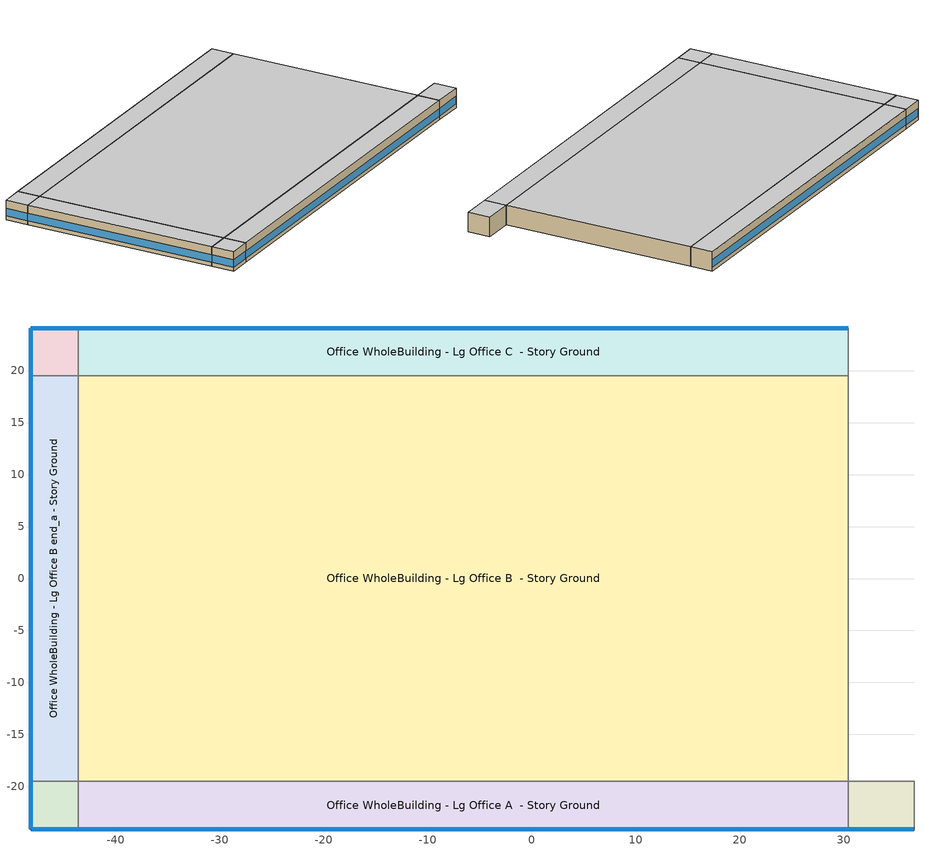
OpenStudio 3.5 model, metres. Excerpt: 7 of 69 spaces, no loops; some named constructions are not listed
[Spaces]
Office WholeBuilding - Lg Office A end_a - Story Ground
 floor ground (Foundation F 126 Perim 914 Area 209): -48.19,-24.1 -48.19,-19.52 -43.62,-19.52 -43.62,-24.1 z0
 wall outside: -48.19,-19.52 -48.19,-24.1 -43.62,-24.1 z0:3.96
 wall to Office WholeBuilding - Lg Office B end_a - Story Ground: -43.62,-19.52 -48.19,-19.52 z0:3.96
 wall to Office WholeBuilding - Lg Office A  - Story Ground: -43.62,-24.1 -43.62,-19.52 z0:3.96
 window (Window U-0.75 SHGC 0.65): -48.17,-24.1 -43.65,-24.1 / -48.19,-19.55 -48.19,-24.07 z0.76:2.28
 ceiling adiabatic (Typical Interior Ceiling): -43.62,-24.1 -43.62,-19.52 -48.19,-19.52 -48.19,-24.1 z3.96
Office WholeBuilding - Lg Office B end_a - Story Ground
 floor ground (Foundation F 126 Perim 3905 Area 17853): -48.19,-19.52 -48.19,19.52 -43.62,19.52 -43.62,-19.52 z0
 wall outside: -48.19,19.52 -48.19,-19.52 z0:3.96
 wall to Office WholeBuilding - Lg Office C end_a - Story Ground: -43.62,19.52 -48.19,19.52 z0:3.96
 wall to Office WholeBuilding - Lg Office B  - Story Ground: -43.62,-19.52 -43.62,19.52 z0:3.96
 window (Window U-0.75 SHGC 0.65): -48.19,19.5 -48.19,-19.5 z0.76:2.27
 ceiling adiabatic (Typical Interior Ceiling): -43.62,-19.52 -43.62,19.52 -48.19,19.52 -48.19,-19.52 z3.96
Office WholeBuilding - Lg Office C end_a - Story Ground
 floor ground (Foundation F 126 Perim 914 Area 209): -48.19,19.52 -48.19,24.1 -43.62,24.1 -43.62,19.52 z0
 wall outside: -43.62,24.1 -48.19,24.1 -48.19,19.52 z0:3.96
 wall to Office WholeBuilding - Lg Office C  - Story Ground: -43.62,19.52 -43.62,24.1 z0:3.96
 window (Window U-0.75 SHGC 0.65): -48.19,24.07 -48.19,19.55 / -43.65,24.1 -48.17,24.1 z0.76:2.28
 ceiling adiabatic (Typical Interior Ceiling): -43.62,19.52 -43.62,24.1 -48.19,24.1 -48.19,19.52 z3.96
Office WholeBuilding - Lg Office A  - Story Ground
 floor ground (Foundation F 126 Perim 7407 Area 33865): -43.62,-24.1 -43.62,-19.52 30.45,-19.52 30.45,-24.1 z0
 wall outside: -43.62,-24.1 30.45,-24.1 z0:3.96
 wall to Office WholeBuilding - Lg Office B  - Story Ground: 30.45,-19.52 -43.62,-19.52 z0:3.96
 wall to Office OfficeLarge Data Center A  - Story Ground: 30.45,-24.1 30.45,-19.52 z0:3.96
 window (Window U-0.75 SHGC 0.65): -43.6,-24.1 30.42,-24.1 z0.76:2.27
 ceiling adiabatic (Typical Interior Ceiling): 30.45,-24.1 30.45,-19.52 -43.62,-19.52 -43.62,-24.1 z3.96
Office WholeBuilding - Lg Office B  - Story Ground
 floor ground (Foundation F 126 Perim 0 Area 289235): -43.62,-19.52 -43.62,19.52 30.45,19.52 30.45,-19.52 z0
 wall to Office WholeBuilding - Lg Office C  - Story Ground: 30.45,19.52 -43.62,19.52 z0:3.96
 wall to Office OfficeLarge Data Center B  - Story Ground: 30.45,-19.52 30.45,19.52 z0:3.96
 ceiling adiabatic (Typical Interior Ceiling): 30.45,-19.52 30.45,19.52 -43.62,19.52 -43.62,-19.52 z3.96
Office WholeBuilding - Lg Office C  - Story Ground
 floor ground (Foundation F 126 Perim 7407 Area 33865): -43.62,19.52 -43.62,24.1 30.45,24.1 30.45,19.52 z0
 wall outside: 30.45,24.1 -43.62,24.1 z0:3.96
 wall to Office OfficeLarge Data Center C  - Story Ground: 30.45,19.52 30.45,24.1 z0:3.96
 window (Window U-0.75 SHGC 0.65): 30.42,24.1 -43.6,24.1 z0.76:2.27
 ceiling adiabatic (Typical Interior Ceiling): 30.45,19.52 30.45,24.1 -43.62,24.1 -43.62,19.52 z3.96
Office OfficeLarge Data Center A  - Story Ground
 floor ground (Foundation F 126 Perim 634 Area 290): 30.45,-24.1 30.45,-19.52 36.79,-19.52 36.79,-24.1 z0
 wall outside: 30.45,-24.1 36.79,-24.1 z0:3.96
 wall to Office OfficeLarge Data Center B  - Story Ground: 36.79,-19.52 30.45,-19.52 z0:3.96
 wall to Office OfficeLarge Main Data Center A  - Story Ground: 36.79,-24.1 36.79,-19.52 z0:3.96
 window (Window U-0.75 SHGC 0.65): 30.47,-24.1 36.77,-24.1 z0.76:2.28
 ceiling adiabatic (Typical Interior Ceiling): 36.79,-24.1 36.79,-19.52 30.45,-19.52 30.45,-24.1 z3.96
[Schedule:Ruleset]
Name | Default Day Schedule | Summer Design Day Schedule | Winter Design Day Schedule
OfficeLarge BLDG_LIGHT_SCH | OfficeLarge BLDG_LIGHT_SCH Default | OfficeLarge BLDG_LIGHT_SCH Summer Design Day | OfficeLarge BLDG_LIGHT_SCH Winter Design Day
OfficeLarge ALWAYS_ON | OfficeLarge ALWAYS_ON Default | OfficeLarge ALWAYS_ON Summer Design Day | OfficeLarge ALWAYS_ON Winter Design Day
OfficeLarge HTGSETP_DC_SCH | OfficeLarge HTGSETP_DC_SCH Default | OfficeLarge HTGSETP_DC_SCH Summer Design Day | OfficeLarge HTGSETP_DC_SCH Winter Design Day
OfficeLarge CLGSETP_DC_SCH | OfficeLarge CLGSETP_DC_SCH Default | OfficeLarge CLGSETP_DC_SCH Summer Design Day | OfficeLarge CLGSETP_DC_SCH Winter Design Day
OfficeLarge BLDG_LIGHT_SCH BPR Adjusted | OfficeLarge BLDG_LIGHT_SCH Default 1 | OfficeLarge BLDG_LIGHT_SCH Summer Design Day 1 | OfficeLarge BLDG_LIGHT_SCH Winter Design Day 1
OfficeLarge ALWAYS_ON BPR Adjusted | OfficeLarge ALWAYS_ON Default 1 | OfficeLarge ALWAYS_ON Summer Design Day 1 | OfficeLarge ALWAYS_ON Winter Design Day 1
[Schedule:Day]
OfficeLarge BLDG_LIGHT_SCH Default: Yes, 7, 30, 0.05, 24, 0, 0.05
OfficeLarge BLDG_LIGHT_SCH Sat Day: Yes, 4, 30, 0.004572, 4, 40, 0.00881, 4, 50, 0.013048, 5, 0, 0.017286, 5, 10, 0.021524, 5, 20, 0.025762, 5, 30, 0.03, 5, 40, 0.034238, 5, 50, 0.038476, 6, 0, 0.042714, 6, 10, 0.046952, 6, 20, 0.05119, 6, 30, 0.055428, 6, 40, 0.073904, 6, 50, 0.09238, 7, 0, 0.110856, 7, 10, 0.129332, 7, 20, 0.147808, 7, 30, 0.166284, 7, 40, 0.18476, 7, 50, 0.203236, 8, 0, 0.221712, 8, 10, 0.240188, 8, 20, 0.258664, 8, 30, 0.27714, 9, 45, 0.27714, 9, 54, 0.270619, 10, 4, 0.264098, 10, 14, 0.257577, 10, 24, 0.251056, 10, 34, 0.244535, 10, 44, 0.238014, 10, 54, 0.231493, 11, 4, 0.224972, 11, 14, 0.218452, 11, 24, 0.211931, 11, 34, 0.20541, 11, 44, 0.198889, 11, 54, 0.192368, 12, 4, 0.185847, 12, 14, 0.179326, 12, 24, 0.172805, 12, 34, 0.166284, 12, 44, 0.159763, 12, 54, 0.153242, 13, 4, 0.146721, 13, 14, 0.1402, 13, 24, 0.133679, 13, 34, 0.127158, 13, 44, 0.120637, 13, 54, 0.114116, 14, 0, 0.110856, 16, 0, 0.110856, 16, 10, 0.101618, 16, 20, 0.09238, 16, 30, 0.083142, 16, 40, 0.073904, 16, 50, 0.064666, 17, 0, 0.055428, 17, 10, 0.04619, 17, 20, 0.036952, 17, 30, 0.027714, 17, 40, 0.018476, 17, 50, 0.009238, 18, 0, 0, 18, 10, 0.000381, 18, 20, 0.000762, 18, 30, 0.001143, 18, 40, 0.001524, 18, 50, 0.001905, 19, 0, 0.002286, 19, 10, 0.002667, 19, 20, 0.003048, 19, 30, 0.003429, 19, 40, 0.00381, 19, 50, 0.004191, 20, 0, 0.004572, 24, 0, 0.004572
OfficeLarge BLDG_LIGHT_SCH Summer Design Day; OfficeLarge ALWAYS_ON Winter Design Day; OfficeLarge ALWAYS_ON Summer Design Day; OfficeLarge BLDG_LIGHT_SCH Summer Design Day 1; OfficeLarge ALWAYS_ON Summer Design Day 1; OfficeLarge ALWAYS_ON Winter Design Day 1: 24, 0, 1
OfficeLarge BLDG_LIGHT_SCH Wkdy Day: Yes, 4, 15, 0.0454034, 4, 25, 0.0537858, 4, 35, 0.0621681, 4, 45, 0.0705505, 4, 55, 0.0789328, 5, 5, 0.0873152, 5, 15, 0.0956975, 5, 25, 0.0944201, 5, 35, 0.0931426, 5, 45, 0.0918651, 5, 55, 0.0905876, 6, 5, 0.0893102, 6, 15, 0.0880327, 6, 25, 0.119007, 6, 35, 0.149982, 6, 45, 0.180956, 6, 55, 0.211931, 7, 5, 0.242905, 7, 15, 0.27388, 7, 25, 0.366803, 7, 35, 0.459726, 7, 45, 0.55265, 7, 55, 0.645573, 8, 5, 0.738497, 8, 15, 0.83142, 14, 18, 0.83142, 14, 28, 0.414673, 14, 38, 0.369619, 14, 48, 0.324565, 14, 58, 0.279511, 15, 0, 0.27388, 15, 30, 0.27388, 15, 39, 0.266136, 15, 49, 0.258392, 15, 59, 0.250649, 16, 9, 0.242905, 16, 19, 0.235161, 16, 30, 0.227418, 16, 40, 0.219674, 16, 50, 0.211931, 17, 0, 0.204187, 17, 10, 0.196443, 17, 20, 0.1887, 17, 30, 0.180956, 18, 0, 0.180956, 18, 10, 0.165469, 18, 20, 0.149982, 18, 30, 0.134494, 18, 40, 0.119007, 18, 50, 0.10352, 19, 0, 0.0880327, 19, 10, 0.0802891, 19, 20, 0.0725455, 19, 30, 0.0648019, 19, 40, 0.0570582, 19, 50, 0.0493146, 20, 0, 0.041571, 20, 10, 0.0422097, 20, 20, 0.0428485, 20, 30, 0.0434872, 20, 40, 0.0441259, 20, 50, 0.0447647, 21, 0, 0.0454034, 24, 0, 0.0454034
OfficeLarge BLDG_LIGHT_SCH Winter Design Day; OfficeLarge BLDG_LIGHT_SCH Winter Design Day 1: 24, 0, 0
OfficeLarge ALWAYS_ON Default; autogen OfficeLarge ALWAYS_ON 0_day_sch; autogen OfficeLarge ALWAYS_ON 1_day_sch: Yes, 24, 0, 1
Office BLDG_LIGHT_EndUseData Sat Day: Yes, 0, 10, 0.0224775, 0, 20, 0.0225693, 0, 30, 0.0226611, 0, 40, 0.0227529, 0, 49, 0.0228447, 0, 59, 0.0229365, 1, 0, 0.0229365, 1, 9, 0.0358915, 1, 10, 0.0221041, 1, 19, 0.0357929, 1, 20, 0.0212716, 1, 30, 0.0356943, 1, 40, 0.0355957, 1, 50, 0.0354971, 2, 0, 0.0179417, 2, 9, 0.0185906, 2, 19, 0.0192394, 2, 29, 0.0198883, 2, 39, 0.0205371, 2, 49, 0.021186, 2, 59, 0.0218349, 3, 0, 0.0218349, 3, 9, 0.0347085, 3, 19, 0.0346099, 3, 29, 0.0345113, 3, 39, 0.0344127, 3, 49, 0.0343141, 3, 59, 0.0342156, 4, 0, 0.0189548, 4, 9, 0.034117, 4, 10, 0.019107, 4, 19, 0.0340184, 4, 20, 0.0192591, 4, 29, 0.0339198, 4, 30, 0.0194112, 4, 39, 0.0338212, 4, 40, 0.0195633, 4, 49, 0.0337226, 4, 50, 0.0197155, 5, 0, 0.0198676, 5, 10, 0.0219067, 5, 20, 0.0239458, 5, 30, 0.0259849, 5, 40, 0.028024, 5, 50, 0.0300631, 6, 0, 0.0330326, 6, 10, 0.032934, 6, 20, 0.0328354, 6, 30, 0.0327368, 6, 40, 0.0326382, 6, 50, 0.0325397, 7, 0, 0.0324411, 7, 10, 0.0323425, 7, 20, 0.0322439, 7, 30, 0.0321453, 7, 40, 0.0320467, 7, 50, 0.0319482, 8, 0, 0.0318496, 8, 9, 0.0388869, 8, 10, 0.031751, 8, 19, 0.0427075, 8, 20, 0.0316524, 8, 29, 0.0465281, 8, 30, 0.0315538, 8, 39, 0.0503487, 8, 40, 0.0314553, 8, 49, 0.0541694, 8, 50, 0.0313567, 8, 59, 0.05799, 9, 0, 0.0312581, 9, 9, 0.0622191, 9, 10, 0.0311595, 9, 19, 0.0664482, 9, 20, 0.0310609, 9, 29, 0.0706774, 9, 30, 0.0309623, 9, 39, 0.0308638, 9, 49, 0.0307652, 9, 59, 0.0306666, 10, 9, 0.030568, 10, 15, 0.0897084, 10, 19, 0.0304694, 10, 29, 0.0303709, 10, 39, 0.0302723, 10, 49, 0.0301737, 10, 59, 0.0300751, 11, 9, 0.0299765, 11, 19, 0.0298779, 11, 29, 0.0297794, 11, 39, 0.0296808, 11, 49, 0.0295822, 11, 59, 0.0294836, 12, 9, 0.029385, 12, 15, 0.0897084, 12, 19, 0.0292864, 12, 24, 0.0886803, 12, 29, 0.0291879, 12, 34, 0.0876521, 12, 39, 0.0290893, 12, 44, 0.086624, 12, 49, 0.0289907, 12, 54, 0.0855958, 12, 59, 0.0288921, 13, 4, 0.0845676, 13, 9, 0.0287935, 13, 14, 0.0835395, 13, 19, 0.028695, 13, 24, 0.0825113, 13, 29, 0.0285964, 13, 30, 0.0819972, 13, 39, 0.0284978, 13, 49, 0.0283992, 13, 59, 0.0283006, 14, 9, 0.028202, 14, 19, 0.0281035, 14, 29, 0.0280049, 14, 30, 0.0613284, 14, 39, 0.0279063, 14, 49, 0.0278077, 14, 59, 0.0277091, 15, 9, 0.0276106, 15, 19, 0.027512, 15, 29, 0.0274134, 15, 30, 0.0577332, 15, 39, 0.0273148, 15, 49, 0.0272162, 15, 59, 0.0271176, 16, 9, 0.0270191, 16, 19, 0.0269205, 16, 29, 0.0268219, 16, 30, 0.0575406, 16, 39, 0.0267233, 16, 40, 0.0565256, 16, 49, 0.0266247, 16, 50, 0.0555105, 16, 59, 0.0265261, 17, 0, 0.0544955, 17, 9, 0.0264276, 17, 10, 0.0534805, 17, 19, 0.026329, 17, 20, 0.0524655, 17, 29, 0.0262304, 17, 30, 0.0514505, 17, 39, 0.0261318, 17, 40, 0.0516737, 17, 49, 0.0260332, 17, 50, 0.0518969, 17, 59, 0.0259347, 18, 0, 0.0521201, 18, 9, 0.0258361, 18, 10, 0.0523433, 18, 19, 0.0257375, 18, 20, 0.0525665, 18, 29, 0.0256389, 18, 30, 0.0527897, 18, 39, 0.0255403, 18, 40, 0.0525874, 18, 49, 0.0254417, 18, 50, 0.052385, 18, 59, 0.0253432, 19, 0, 0.0521826, 19, 9, 0.0252446, 19, 10, 0.0519802, 19, 19, 0.025146, 19, 20, 0.0517779, 19, 30, 0.0515755, 19, 40, 0.0515532, 19, 50, 0.051531, 20, 0, 0.0515087, 20, 10, 0.0514864, 20, 20, 0.0514642, 20, 30, 0.0244559, 20, 40, 0.0243573, 20, 50, 0.0242588, 21, 0, 0.0241602, 21, 10, 0.0240616, 21, 20, 0.023963, 21, 30, 0.0238644, 21, 40, 0.0237658, 21, 50, 0.0236673, 22, 0, 0.0235687, 22, 10, 0.0234701, 22, 20, 0.0233715, 22, 30, 0.0232729, 22, 40, 0.0231744, 22, 50, 0.0230758, 23, 0, 0.0229772, 23, 10, 0.0228786, 23, 20, 0.02278, 23, 30, 0.0226814, 23, 40, 0.0225829, 23, 50, 0.0224843, 24, 0, 0.0223857
Office BLDG_LIGHT_EndUseData Sun Day: Yes, 0, 10, 0.0589771, 0, 20, 0.0546456, 0, 30, 0.0503142, 0, 40, 0.0459827, 0, 49, 0.0416513, 0, 59, 0.0373198, 1, 0, 0.0373198, 1, 9, 0.0186298, 1, 10, 0.0391188, 1, 19, 0.0185643, 1, 20, 0.0409178, 1, 30, 0.0184989, 1, 40, 0.0184334, 1, 50, 0.018368, 2, 0, 0.0481137, 2, 9, 0.0504999, 2, 19, 0.052886, 2, 29, 0.0552722, 2, 39, 0.0576584, 2, 49, 0.0600445, 2, 59, 0.0624307, 3, 0, 0.0624307, 3, 9, 0.0178444, 3, 19, 0.017779, 3, 29, 0.0177135, 3, 39, 0.0176481, 3, 49, 0.0175827, 3, 59, 0.0175172, 4, 0, 0.0632549, 4, 9, 0.0174518, 4, 10, 0.0633107, 4, 19, 0.0173863, 4, 20, 0.0633664, 4, 29, 0.0173209, 4, 30, 0.0634222, 4, 39, 0.0172554, 4, 40, 0.0634779, 4, 49, 0.01719, 4, 50, 0.0635337, 5, 0, 0.0635894, 5, 10, 0.0635924, 5, 20, 0.0635954, 5, 30, 0.0635983, 5, 40, 0.0636013, 5, 50, 0.0636042, 6, 0, 0.0167319, 6, 10, 0.0166664, 6, 20, 0.016601, 6, 30, 0.0165355, 6, 40, 0.0164701, 6, 50, 0.0164047, 7, 0, 0.0163392, 7, 10, 0.0162738, 7, 20, 0.0162083, 7, 30, 0.0161429, 7, 40, 0.0160774, 7, 50, 0.016012, 8, 0, 0.0159465, 8, 9, 0.0181978, 8, 10, 0.0158811, 8, 19, 0.0176219, 8, 20, 0.0158157, 8, 29, 0.017046, 8, 30, 0.0157502, 8, 39, 0.0164701, 8, 40, 0.0156848, 8, 49, 0.0158942, 8, 50, 0.0156193, 8, 59, 0.0153183, 9, 0, 0.0155539, 9, 9, 0.0154198, 9, 10, 0.0154884, 9, 19, 0.0155213, 9, 20, 0.015423, 9, 29, 0.0156228, 9, 30, 0.0153576, 9, 39, 0.0152921, 9, 49, 0.0152267, 9, 59, 0.0151612, 10, 0, 0.0159274, 10, 9, 0.0150958, 10, 19, 0.0150303, 10, 29, 0.0149649, 10, 39, 0.0148994, 10, 49, 0.014834, 10, 59, 0.0147686, 11, 9, 0.0147031, 11, 19, 0.0146377, 11, 29, 0.0145722, 11, 39, 0.0145068, 11, 49, 0.0144413, 11, 59, 0.0143759, 12, 9, 0.0143104, 12, 19, 0.014245, 12, 29, 0.0141796, 12, 39, 0.0141141, 12, 49, 0.0140487, 12, 59, 0.0139832, 13, 9, 0.0139178, 13, 19, 0.0138523, 13, 29, 0.0137869, 13, 39, 0.0137214, 13, 49, 0.013656, 13, 59, 0.0135906, 14, 9, 0.0135251, 14, 19, 0.0134597, 14, 29, 0.0133942, 14, 39, 0.0133288, 14, 49, 0.0132633, 14, 59, 0.0131979, 15, 9, 0.0131324, 15, 19, 0.013067, 15, 29, 0.0130016, 15, 39, 0.0129361, 15, 49, 0.0128707, 15, 59, 0.0128052, 16, 0, 0.0128052, 16, 10, 0.0130879, 16, 20, 0.0133707, 16, 30, 0.0136534, 16, 40, 0.0139361, 16, 50, 0.0142188, 17, 0, 0.0145015, 17, 10, 0.0155801, 17, 20, 0.0166586, 17, 30, 0.0177371, 17, 40, 0.0188156, 17, 50, 0.0198941, 18, 0, 0.0209727, 18, 10, 0.0281482, 18, 20, 0.0353238, 18, 30, 0.0424994, 18, 40, 0.049675, 18, 50, 0.0568505, 19, 0, 0.0640261, 19, 10, 0.06373, 19, 20, 0.063434, 19, 30, 0.0631379, 19, 40, 0.0628418, 19, 50, 0.0625458, 20, 0, 0.0622497, 20, 10, 0.0622553, 20, 20, 0.0622609, 20, 30, 0.0622665, 20, 40, 0.0622721, 20, 50, 0.0622777, 21, 0, 0.0622833, 21, 10, 0.0625395, 21, 20, 0.0627957, 21, 30, 0.0630519, 21, 40, 0.063308, 21, 50, 0.0635642, 22, 0, 0.0638204, 22, 10, 0.0628047, 22, 20, 0.061789, 22, 30, 0.0607733, 22, 40, 0.0597576, 22, 50, 0.0587419, 23, 0, 0.0577262, 23, 10, 0.0586566, 23, 20, 0.059587, 23, 30, 0.0605173, 23, 40, 0.0614477, 23, 50, 0.0623781, 24, 0, 0.0633085
Office BLDG_EQUIP_EndUseData Sat Day: Yes, 0, 10, 0.601182, 0, 20, 0.596764, 0, 30, 0.592347, 0, 40, 0.587929, 0, 49, 0.583511, 0, 59, 0.579093, 1, 0, 0.579093, 1, 9, 0.601397, 1, 10, 0.57702, 1, 19, 0.601428, 1, 20, 0.574946, 1, 30, 0.601458, 1, 40, 0.601489, 1, 50, 0.60152, 2, 0, 0.56665, 2, 9, 0.565975, 2, 19, 0.5653, 2, 29, 0.564625, 2, 39, 0.56395, 2, 49, 0.563275, 2, 59, 0.562601, 3, 0, 0.562601, 3, 9, 0.601765, 3, 19, 0.601796, 3, 29, 0.601827, 3, 39, 0.601857, 3, 49, 0.601888, 3, 59, 0.601919, 4, 0, 0.562159, 4, 9, 0.601949, 4, 10, 0.562024, 4, 19, 0.60198, 4, 20, 0.561889, 4, 29, 0.602011, 4, 30, 0.561754, 4, 39, 0.602041, 4, 40, 0.561619, 4, 49, 0.602072, 4, 50, 0.561484, 5, 0, 0.561349, 5, 10, 0.560895, 5, 20, 0.560441, 5, 30, 0.559987, 5, 40, 0.559533, 5, 50, 0.559079, 6, 0, 0.602287, 6, 10, 0.602317, 6, 20, 0.602348, 6, 30, 0.602379, 6, 40, 0.602409, 6, 50, 0.60244, 7, 0, 0.602471, 7, 10, 0.602501, 7, 20, 0.602532, 7, 30, 0.602563, 7, 40, 0.602593, 7, 50, 0.602624, 8, 0, 0.602655, 8, 9, 0.518362, 8, 10, 0.602686, 8, 19, 0.513146, 8, 20, 0.602716, 8, 29, 0.507931, 8, 30, 0.602747, 8, 39, 0.502715, 8, 40, 0.602778, 8, 49, 0.4975, 8, 50, 0.602808, 8, 59, 0.492285, 9, 0, 0.602839, 9, 9, 0.491244, 9, 10, 0.60287, 9, 19, 0.490203, 9, 20, 0.6029, 9, 29, 0.489163, 9, 30, 0.602931, 9, 39, 0.602962, 9, 49, 0.602992, 9, 59, 0.603023, 10, 9, 0.603054, 10, 15, 0.48448, 10, 19, 0.603084, 10, 24, 0.485535, 10, 29, 0.603115, 10, 34, 0.486591, 10, 39, 0.603146, 10, 44, 0.487646, 10, 49, 0.603176, 10, 54, 0.488701, 10, 59, 0.603207, 11, 4, 0.489757, 11, 9, 0.603238, 11, 14, 0.490812, 11, 15, 0.490812, 11, 19, 0.603268, 11, 24, 0.492432, 11, 29, 0.603299, 11, 34, 0.494052, 11, 39, 0.60333, 11, 44, 0.495672, 11, 49, 0.60336, 11, 54, 0.497291, 11, 59, 0.603391, 12, 4, 0.498911, 12, 9, 0.603422, 12, 14, 0.500531, 12, 15, 0.500531, 12, 19, 0.603452, 12, 24, 0.501572, 12, 29, 0.603483, 12, 34, 0.502612, 12, 39, 0.603514, 12, 44, 0.503653, 12, 49, 0.603545, 12, 54, 0.504694, 12, 59, 0.603575, 13, 4, 0.505734, 13, 9, 0.603606, 13, 14, 0.506775, 13, 19, 0.603637, 13, 24, 0.507816, 13, 29, 0.603667, 13, 30, 0.508336, 13, 39, 0.603698, 13, 49, 0.603729, 13, 59, 0.603759, 14, 9, 0.60379, 14, 19, 0.603821, 14, 29, 0.603851, 14, 30, 0.523724, 14, 39, 0.603882, 14, 49, 0.603913, 14, 59, 0.603943, 15, 9, 0.603974, 15, 19, 0.604005, 15, 29, 0.604035, 15, 30, 0.524019, 15, 39, 0.604066, 15, 49, 0.604097, 15, 59, 0.604127, 16, 9, 0.604158, 16, 19, 0.604189, 16, 29, 0.604219, 16, 30, 0.52181, 16, 39, 0.60425, 16, 40, 0.523172, 16, 49, 0.604281, 16, 50, 0.524534, 16, 59, 0.604311, 17, 0, 0.525896, 17, 9, 0.604342, 17, 10, 0.527259, 17, 19, 0.604373, 17, 20, 0.528621, 17, 29, 0.604404, 17, 30, 0.529983, 17, 39, 0.604434, 17, 40, 0.532916, 17, 49, 0.604465, 17, 50, 0.535849, 17, 59, 0.604496, 18, 0, 0.538782, 18, 9, 0.604526, 18, 10, 0.541714, 18, 19, 0.604557, 18, 20, 0.544647, 18, 29, 0.604588, 18, 30, 0.54758, 18, 39, 0.604618, 18, 40, 0.551618, 18, 49, 0.604649, 18, 50, 0.555655, 18, 59, 0.60468, 19, 0, 0.559692, 19, 9, 0.60471, 19, 10, 0.56373, 19, 19, 0.604741, 19, 20, 0.567767, 19, 30, 0.571804, 19, 40, 0.576075, 19, 50, 0.580345, 20, 0, 0.584616, 20, 10, 0.588886, 20, 20, 0.593157, 20, 30, 0.604956, 20, 40, 0.604986, 20, 50, 0.605017, 21, 0, 0.605048, 21, 10, 0.605078, 21, 20, 0.605109, 21, 30, 0.60514, 21, 40, 0.60517, 21, 50, 0.605201, 22, 0, 0.605232, 22, 10, 0.605263, 22, 20, 0.605293, 22, 30, 0.605324, 22, 40, 0.605355, 22, 50, 0.605385, 23, 0, 0.605416, 23, 10, 0.605447, 23, 20, 0.605477, 23, 30, 0.605508, 23, 40, 0.605539, 23, 50, 0.605569, 24, 0, 0.6056
Office BLDG_EQUIP_EndUseData Sun Day: Yes, 0, 10, 0.518549, 0, 20, 0.519986, 0, 30, 0.521424, 0, 40, 0.522862, 0, 49, 0.5243, 0, 59, 0.525738, 1, 0, 0.525738, 1, 9, 0.550852, 1, 10, 0.52885, 1, 19, 0.550694, 1, 20, 0.531962, 1, 30, 0.550536, 1, 40, 0.550378, 1, 50, 0.55022, 2, 0, 0.544409, 2, 9, 0.549756, 2, 19, 0.555103, 2, 29, 0.56045, 2, 39, 0.565798, 2, 49, 0.571145, 2, 59, 0.576492, 3, 0, 0.576492, 3, 9, 0.548956, 3, 19, 0.548798, 3, 29, 0.54864, 3, 39, 0.548482, 3, 49, 0.548324, 3, 59, 0.548166, 4, 0, 0.611946, 4, 9, 0.548008, 4, 10, 0.616338, 4, 19, 0.54785, 4, 20, 0.62073, 4, 29, 0.547692, 4, 30, 0.625123, 4, 39, 0.547534, 4, 40, 0.629515, 4, 49, 0.547376, 4, 50, 0.633908, 5, 0, 0.6383, 5, 10, 0.63821, 5, 20, 0.63812, 5, 30, 0.63803, 5, 40, 0.637941, 5, 50, 0.637851, 6, 0, 0.546271, 6, 10, 0.546113, 6, 20, 0.545955, 6, 30, 0.545797, 6, 40, 0.545639, 6, 50, 0.545481, 7, 0, 0.545323, 7, 10, 0.545165, 7, 20, 0.545007, 7, 30, 0.544849, 7, 40, 0.544691, 7, 50, 0.544533, 8, 0, 0.544375, 8, 9, 0.593545, 8, 10, 0.544217, 8, 19, 0.590984, 8, 20, 0.544059, 8, 29, 0.588422, 8, 30, 0.543901, 8, 39, 0.585861, 8, 40, 0.543743, 8, 49, 0.5833, 8, 50, 0.543585, 8, 59, 0.580738, 9, 0, 0.543427, 9, 9, 0.581457, 9, 10, 0.543269, 9, 19, 0.582176, 9, 20, 0.543111, 9, 29, 0.582895, 9, 30, 0.542953, 9, 39, 0.542795, 9, 49, 0.542637, 9, 59, 0.542479, 10, 0, 0.585052, 10, 9, 0.542321, 10, 19, 0.542163, 10, 29, 0.542005, 10, 39, 0.541847, 10, 49, 0.541689, 10, 59, 0.541531, 11, 9, 0.541373, 11, 19, 0.541215, 11, 29, 0.541057, 11, 39, 0.540899, 11, 49, 0.540741, 11, 59, 0.540583, 12, 9, 0.540426, 12, 19, 0.540268, 12, 29, 0.54011, 12, 39, 0.539952, 12, 49, 0.539794, 12, 59, 0.539636, 13, 9, 0.539478, 13, 19, 0.53932, 13, 29, 0.539162, 13, 39, 0.539004, 13, 49, 0.538846, 13, 59, 0.538688, 14, 9, 0.53853, 14, 19, 0.538372, 14, 29, 0.538214, 14, 39, 0.538056, 14, 49, 0.537898, 14, 59, 0.53774, 15, 9, 0.537582, 15, 19, 0.537424, 15, 29, 0.537266, 15, 39, 0.537108, 15, 49, 0.53695, 15, 59, 0.536792, 16, 0, 0.536792, 16, 10, 0.533298, 16, 20, 0.529805, 16, 30, 0.526311, 16, 40, 0.522817, 16, 50, 0.519324, 17, 0, 0.51583, 17, 10, 0.514965, 17, 20, 0.5141, 17, 30, 0.513235, 17, 40, 0.51237, 17, 50, 0.511505, 18, 0, 0.51064, 18, 10, 0.511011, 18, 20, 0.511381, 18, 30, 0.511752, 18, 40, 0.512123, 18, 50, 0.512494, 19, 0, 0.512864, 19, 10, 0.515347, 19, 20, 0.51783, 19, 30, 0.520312, 19, 40, 0.522795, 19, 50, 0.525278, 20, 0, 0.52776, 20, 10, 0.5273, 20, 20, 0.526839, 20, 30, 0.526378, 20, 40, 0.525918, 20, 50, 0.525457, 21, 0, 0.524997, 21, 10, 0.525266, 21, 20, 0.525536, 21, 30, 0.525806, 21, 40, 0.526075, 21, 50, 0.526345, 22, 0, 0.526614, 22, 10, 0.525165, 22, 20, 0.523716, 22, 30, 0.522267, 22, 40, 0.520818, 22, 50, 0.519369, 23, 0, 0.517919, 23, 10, 0.517785, 23, 20, 0.51765, 23, 30, 0.517515, 23, 40, 0.51738, 23, 50, 0.517245, 24, 0, 0.517111
69 space(s) Occ Sch Sunday 1: Yes, 7, 30, 0, 24, 0, 0
69 space(s) Occ Sch Saturday 1: Yes, 4, 0, 0, 4, 10, 0.00427046, 4, 20, 0.00854091, 4, 30, 0.0128114, 4, 40, 0.0170818, 4, 50, 0.0213523, 5, 0, 0.0256227, 5, 10, 0.0213523, 5, 20, 0.0170818, 5, 30, 0.0128114, 5, 40, 0.00854091, 5, 50, 0.00427046, 6, 0, 0, 6, 10, 0.0170818, 6, 20, 0.0341636, 6, 30, 0.0512455, 6, 40, 0.0683273, 6, 50, 0.0854091, 7, 0, 0.102491, 7, 10, 0.0854091, 7, 20, 0.0683273, 7, 30, 0.0512455, 7, 40, 0.0341636, 7, 50, 0.0170818, 8, 0, 0, 12, 15, 0, 12, 24, 0.0136655, 12, 34, 0.0273309, 12, 44, 0.0409964, 12, 54, 0.0546618, 13, 4, 0.0683273, 13, 14, 0.0819928, 13, 24, 0.0956582, 13, 30, 0.102491, 13, 39, 0.0854091, 13, 49, 0.0683273, 13, 59, 0.0512455, 14, 9, 0.0341636, 14, 19, 0.0170818, 14, 29, 3.64121e-16, 14, 30, 0, 15, 30, 0, 15, 39, 0.00427046, 15, 49, 0.00854091, 15, 59, 0.0128114, 16, 9, 0.0170818, 16, 19, 0.0213523, 16, 30, 0.0256227, 16, 40, 0.0213523, 16, 50, 0.0170818, 17, 0, 0.0128114, 17, 10, 0.00854091, 17, 20, 0.00427046, 17, 30, 0, 24, 0, 0
OfficeLarge HTGSETP_DC_SCH Default; autogen OfficeLarge HTGSETP_DC_SCH 0_day_sch; autogen OfficeLarge HTGSETP_DC_SCH 1_day_sch: Yes, 24, 0, 18
OfficeLarge HTGSETP_DC_SCH Winter Design Day; OfficeLarge HTGSETP_DC_SCH Summer Design Day: 24, 0, 18
OfficeLarge CLGSETP_DC_SCH Default; autogen OfficeLarge CLGSETP_DC_SCH 0_day_sch; autogen OfficeLarge CLGSETP_DC_SCH 1_day_sch: Yes, 24, 0, 27
OfficeLarge CLGSETP_DC_SCH Winter Design Day; OfficeLarge CLGSETP_DC_SCH Summer Design Day: 24, 0, 27
OfficeLarge BLDG_LIGHT_SCH Default 1: No, 24, 0, 0
OfficeLarge ALWAYS_ON Default 1: No, 24, 0, 1
[Schedule:Rule]
Name | Schedule Ruleset | Rule Order | Day Schedule | Apply Saturday | Date Specification Type | Start Month | Start Day | End Month | End Day | Apply Monday | Apply Tuesday | Apply Wednesday | Apply Thursday | Apply Friday | Apply Sunday | Specific Month 1 | Specific Day 1 | Specific Month 2 | Specific Day 2 | Specific Month 3 | Specific Day 3 | Specific Month 4 | Specific Day 4 | Specific Month 5 | Specific Day 5 | Specific Month 6 | Specific Day 6 | Specific Month 7 | Specific Day 7 | Specific Month 8 | Specific Day 8 | Specific Month 9 | Specific Day 9 | Specific Month 10 | Specific Day 10 | Specific Month 11 | Specific Day 11 | Specific Month 12 | Specific Day 12 | Specific Month 13 | Specific Day 13 | Specific Month 14 | Specific Day 14 | Specific Month 15 | Specific Day 15 | Specific Month 16 | Specific Day 16 | Specific Month 17 | Specific Day 17 | Specific Month 18 | Specific Day 18 | Specific Month 19 | Specific Day 19 | Specific Month 20 | Specific Day 20 | Specific Month 21 | Specific Day 21 | Specific Month 22 | Specific Day 22 | Specific Month 23 | Specific Day 23 | Specific Month 24 | Specific Day 24 | Specific Month 25 | Specific Day 25 | Specific Month 26 | Specific Day 26 | Specific Month 27 | Specific Day 27 | Specific Month 28 | Specific Day 28 | Specific Month 29 | Specific Day 29 | Specific Month 30 | Specific Day 30 | Specific Month 31 | Specific Day 31 | Specific Month 32 | Specific Day 32 | Specific Month 33 | Specific Day 33 | Specific Month 34 | Specific Day 34 | Specific Month 35 | Specific Day 35 | Specific Month 36 | Specific Day 36 | Specific Month 37 | Specific Day 37 | Specific Month 38 | Specific Day 38 | Specific Month 39 | Specific Day 39 | Specific Month 40 | Specific Day 40 | Specific Month 41 | Specific Day 41 | Specific Month 42 | Specific Day 42 | Specific Month 43 | Specific Day 43 | Specific Month 44 | Specific Day 44 | Specific Month 45 | Specific Day 45 | Specific Month 46 | Specific Day 46 | Specific Month 47 | Specific Day 47 | Specific Month 48 | Specific Day 48 | Specific Month 49 | Specific Day 49 | Specific Month 50 | Specific Day 50 | Specific Month 51 | Specific Day 51 | Specific Month 52 | Specific Day 52
Schedule Rule 1 | OfficeLarge BLDG_LIGHT_SCH | 1 | OfficeLarge BLDG_LIGHT_SCH Sat Day | Yes | DateRange | 1 | 1 | 12 | 31
Schedule Rule 2 | OfficeLarge BLDG_LIGHT_SCH | 0 | OfficeLarge BLDG_LIGHT_SCH Wkdy Day |  | DateRange | 1 | 1 | 12 | 31 | Yes | Yes | Yes | Yes | Yes
autogen OfficeLarge ALWAYS_ON 0 | OfficeLarge ALWAYS_ON | 0 | autogen OfficeLarge ALWAYS_ON 0_day_sch | Yes | SpecificDates |  |  |  |  | Yes | Yes | Yes | Yes | Yes | Yes | 1 | 2 | 1 | 9 | 1 | 16 | 1 | 23 | 1 | 30 | 2 | 6 | 2 | 13 | 2 | 20 | 2 | 27 | 3 | 6 | 3 | 13 | 3 | 20 | 3 | 27 | 4 | 3 | 4 | 10 | 4 | 17 | 4 | 24 | 5 | 1 | 5 | 8 | 5 | 15 | 5 | 22 | 5 | 29 | 6 | 5 | 6 | 12 | 6 | 19 | 6 | 26 | 7 | 3 | 7 | 10 | 7 | 17 | 7 | 24 | 7 | 31 | 8 | 7 | 8 | 14 | 8 | 21 | 8 | 28 | 9 | 4 | 9 | 11 | 9 | 18 | 9 | 25 | 10 | 2 | 10 | 9 | 10 | 16 | 10 | 23 | 10 | 30 | 11 | 6 | 11 | 13 | 11 | 20 | 11 | 27 | 12 | 4 | 12 | 11 | 12 | 18 | 12 | 25
autogen OfficeLarge ALWAYS_ON 1 | OfficeLarge ALWAYS_ON | 1 | autogen OfficeLarge ALWAYS_ON 1_day_sch | Yes | SpecificDates |  |  |  |  | Yes | Yes | Yes | Yes | Yes | Yes | 1 | 3 | 1 | 10 | 1 | 17 | 1 | 24 | 1 | 31 | 2 | 7 | 2 | 14 | 2 | 21 | 2 | 28 | 3 | 7 | 3 | 14 | 3 | 21 | 3 | 28 | 4 | 4 | 4 | 11 | 4 | 18 | 4 | 25 | 5 | 2 | 5 | 9 | 5 | 16 | 5 | 23 | 5 | 30 | 6 | 6 | 6 | 13 | 6 | 20 | 6 | 27 | 7 | 4 | 7 | 11 | 7 | 18 | 7 | 25 | 8 | 1 | 8 | 8 | 8 | 15 | 8 | 22 | 8 | 29 | 9 | 5 | 9 | 12 | 9 | 19 | 9 | 26 | 10 | 3 | 10 | 10 | 10 | 17 | 10 | 24 | 10 | 31 | 11 | 7 | 11 | 14 | 11 | 21 | 11 | 28 | 12 | 5 | 12 | 12 | 12 | 19 | 12 | 26
autogen OfficeLarge CLGSETP_DC_SCH 0 | OfficeLarge CLGSETP_DC_SCH | 0 | autogen OfficeLarge CLGSETP_DC_SCH 0_day_sch | Yes | SpecificDates |  |  |  |  | Yes | Yes | Yes | Yes | Yes | Yes | 1 | 2 | 1 | 9 | 1 | 16 | 1 | 23 | 1 | 30 | 2 | 6 | 2 | 13 | 2 | 20 | 2 | 27 | 3 | 6 | 3 | 13 | 3 | 20 | 3 | 27 | 4 | 3 | 4 | 10 | 4 | 17 | 4 | 24 | 5 | 1 | 5 | 8 | 5 | 15 | 5 | 22 | 5 | 29 | 6 | 5 | 6 | 12 | 6 | 19 | 6 | 26 | 7 | 3 | 7 | 10 | 7 | 17 | 7 | 24 | 7 | 31 | 8 | 7 | 8 | 14 | 8 | 21 | 8 | 28 | 9 | 4 | 9 | 11 | 9 | 18 | 9 | 25 | 10 | 2 | 10 | 9 | 10 | 16 | 10 | 23 | 10 | 30 | 11 | 6 | 11 | 13 | 11 | 20 | 11 | 27 | 12 | 4 | 12 | 11 | 12 | 18 | 12 | 25
autogen OfficeLarge CLGSETP_DC_SCH 1 | OfficeLarge CLGSETP_DC_SCH | 1 | autogen OfficeLarge CLGSETP_DC_SCH 1_day_sch | Yes | SpecificDates |  |  |  |  | Yes | Yes | Yes | Yes | Yes | Yes | 1 | 3 | 1 | 10 | 1 | 17 | 1 | 24 | 1 | 31 | 2 | 7 | 2 | 14 | 2 | 21 | 2 | 28 | 3 | 7 | 3 | 14 | 3 | 21 | 3 | 28 | 4 | 4 | 4 | 11 | 4 | 18 | 4 | 25 | 5 | 2 | 5 | 9 | 5 | 16 | 5 | 23 | 5 | 30 | 6 | 6 | 6 | 13 | 6 | 20 | 6 | 27 | 7 | 4 | 7 | 11 | 7 | 18 | 7 | 25 | 8 | 1 | 8 | 8 | 8 | 15 | 8 | 22 | 8 | 29 | 9 | 5 | 9 | 12 | 9 | 19 | 9 | 26 | 10 | 3 | 10 | 10 | 10 | 17 | 10 | 24 | 10 | 31 | 11 | 7 | 11 | 14 | 11 | 21 | 11 | 28 | 12 | 5 | 12 | 12 | 12 | 19 | 12 | 26
autogen OfficeLarge HTGSETP_DC_SCH 0 | OfficeLarge HTGSETP_DC_SCH | 0 | autogen OfficeLarge HTGSETP_DC_SCH 0_day_sch | Yes | SpecificDates |  |  |  |  | Yes | Yes | Yes | Yes | Yes | Yes | 1 | 2 | 1 | 9 | 1 | 16 | 1 | 23 | 1 | 30 | 2 | 6 | 2 | 13 | 2 | 20 | 2 | 27 | 3 | 6 | 3 | 13 | 3 | 20 | 3 | 27 | 4 | 3 | 4 | 10 | 4 | 17 | 4 | 24 | 5 | 1 | 5 | 8 | 5 | 15 | 5 | 22 | 5 | 29 | 6 | 5 | 6 | 12 | 6 | 19 | 6 | 26 | 7 | 3 | 7 | 10 | 7 | 17 | 7 | 24 | 7 | 31 | 8 | 7 | 8 | 14 | 8 | 21 | 8 | 28 | 9 | 4 | 9 | 11 | 9 | 18 | 9 | 25 | 10 | 2 | 10 | 9 | 10 | 16 | 10 | 23 | 10 | 30 | 11 | 6 | 11 | 13 | 11 | 20 | 11 | 27 | 12 | 4 | 12 | 11 | 12 | 18 | 12 | 25
autogen OfficeLarge HTGSETP_DC_SCH 1 | OfficeLarge HTGSETP_DC_SCH | 1 | autogen OfficeLarge HTGSETP_DC_SCH 1_day_sch | Yes | SpecificDates |  |  |  |  | Yes | Yes | Yes | Yes | Yes | Yes | 1 | 3 | 1 | 10 | 1 | 17 | 1 | 24 | 1 | 31 | 2 | 7 | 2 | 14 | 2 | 21 | 2 | 28 | 3 | 7 | 3 | 14 | 3 | 21 | 3 | 28 | 4 | 4 | 4 | 11 | 4 | 18 | 4 | 25 | 5 | 2 | 5 | 9 | 5 | 16 | 5 | 23 | 5 | 30 | 6 | 6 | 6 | 13 | 6 | 20 | 6 | 27 | 7 | 4 | 7 | 11 | 7 | 18 | 7 | 25 | 8 | 1 | 8 | 8 | 8 | 15 | 8 | 22 | 8 | 29 | 9 | 5 | 9 | 12 | 9 | 19 | 9 | 26 | 10 | 3 | 10 | 10 | 10 | 17 | 10 | 24 | 10 | 31 | 11 | 7 | 11 | 14 | 11 | 21 | 11 | 28 | 12 | 5 | 12 | 12 | 12 | 19 | 12 | 26
Schedule Rule 22 | OfficeLarge BLDG_LIGHT_SCH BPR Adjusted | 0 | OfficeLarge BLDG_LIGHT_SCH Wkdy Day |  | DateRange | 1 | 1 | 12 | 31 | Yes | Yes | Yes | Yes | Yes
Schedule Rule 23 | OfficeLarge BLDG_LIGHT_SCH BPR Adjusted | 1 | OfficeLarge BLDG_LIGHT_SCH Sat Day | Yes | DateRange | 1 | 1 | 12 | 31
autogen OfficeLarge ALWAYS_ON 0 1 | OfficeLarge ALWAYS_ON BPR Adjusted | 0 | autogen OfficeLarge ALWAYS_ON 0_day_sch | Yes | SpecificDates |  |  |  |  | Yes | Yes | Yes | Yes | Yes | Yes | 1 | 2 | 1 | 9 | 1 | 16 | 1 | 23 | 1 | 30 | 2 | 6 | 2 | 13 | 2 | 20 | 2 | 27 | 3 | 6 | 3 | 13 | 3 | 20 | 3 | 27 | 4 | 3 | 4 | 10 | 4 | 17 | 4 | 24 | 5 | 1 | 5 | 8 | 5 | 15 | 5 | 22 | 5 | 29 | 6 | 5 | 6 | 12 | 6 | 19 | 6 | 26 | 7 | 3 | 7 | 10 | 7 | 17 | 7 | 24 | 7 | 31 | 8 | 7 | 8 | 14 | 8 | 21 | 8 | 28 | 9 | 4 | 9 | 11 | 9 | 18 | 9 | 25 | 10 | 2 | 10 | 9 | 10 | 16 | 10 | 23 | 10 | 30 | 11 | 6 | 11 | 13 | 11 | 20 | 11 | 27 | 12 | 4 | 12 | 11 | 12 | 18 | 12 | 25
autogen OfficeLarge ALWAYS_ON 2 | OfficeLarge ALWAYS_ON BPR Adjusted | 1 | autogen OfficeLarge ALWAYS_ON 1_day_sch | Yes | SpecificDates |  |  |  |  | Yes | Yes | Yes | Yes | Yes | Yes | 1 | 3 | 1 | 10 | 1 | 17 | 1 | 24 | 1 | 31 | 2 | 7 | 2 | 14 | 2 | 21 | 2 | 28 | 3 | 7 | 3 | 14 | 3 | 21 | 3 | 28 | 4 | 4 | 4 | 11 | 4 | 18 | 4 | 25 | 5 | 2 | 5 | 9 | 5 | 16 | 5 | 23 | 5 | 30 | 6 | 6 | 6 | 13 | 6 | 20 | 6 | 27 | 7 | 4 | 7 | 11 | 7 | 18 | 7 | 25 | 8 | 1 | 8 | 8 | 8 | 15 | 8 | 22 | 8 | 29 | 9 | 5 | 9 | 12 | 9 | 19 | 9 | 26 | 10 | 3 | 10 | 10 | 10 | 17 | 10 | 24 | 10 | 31 | 11 | 7 | 11 | 14 | 11 | 21 | 11 | 28 | 12 | 5 | 12 | 12 | 12 | 19 | 12 | 26
